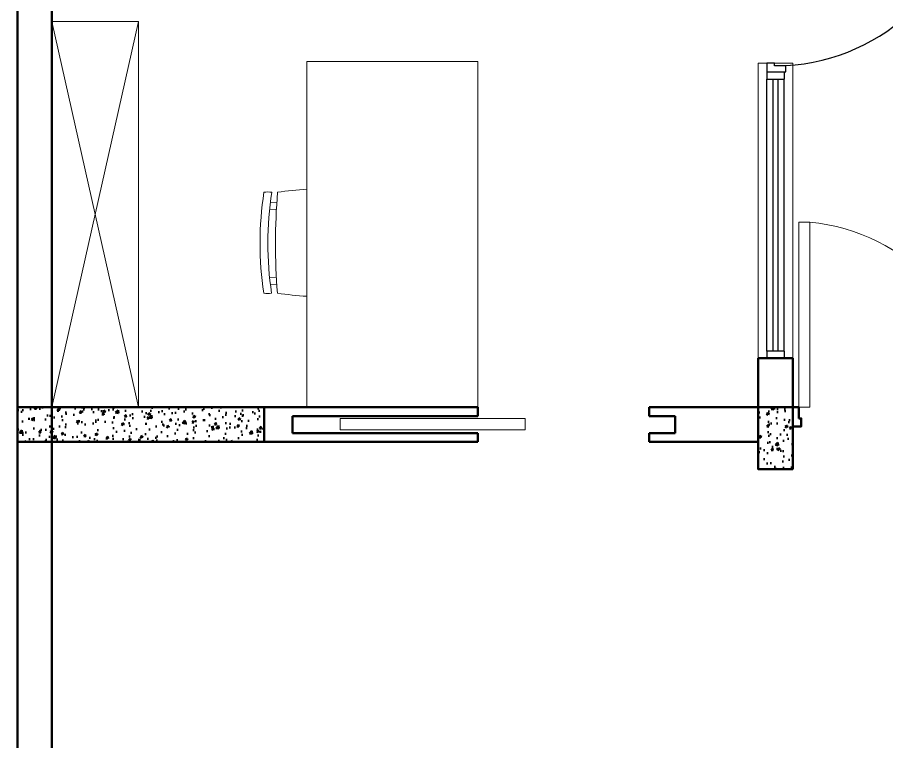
# Model space of a CAD drawing. Header units: inches. Extents: x 4526 to 5467, y 523 to 1441.
# Drawn here: x 4538.2 to 4890.7, y 993.7 to 1287.3 of the extents above; entities that cross this region are included whole.
import ezdxf

# ---------------------------------------------------------------- set-up
doc = ezdxf.new("R2010")
doc.units = ezdxf.units.IN
doc.header["$MEASUREMENT"] = 0
for name, color, linetype, lineweight in [('A-FLOR-PATT', 8, 'Continuous', 50), ('A-FURN', 8, 'Continuous', 20), ('A-GLAZ-FULL', 4, 'Continuous', 30), ('A-WALL-FULL', 7, 'Continuous', 50), ('porta', 170, 'Continuous', 5)]:
    doc.layers.add(name, color=color, linetype=linetype, lineweight=lineweight)

msp = doc.modelspace()

# ---------------------------------------------------------------- hatches: boundary and pattern name
at = {"layer": 'A-FLOR-PATT'}
h = msp.add_hatch(dxfattribs=at)
h.set_pattern_fill('AR-CONC', color=256, scale=0.050063, style=0)
h.set_pattern_definition([(50, (7883.884, 9249.599), (9.120779, -0.7979644), [0.953707, -10.490779]), (355, (7883.884, 9249.599), (-1.764375, 9.56494), [0.762966, -8.392624]), (100.451, (7884.644, 9249.533), (7.356437, 8.766932), [0.810526, -8.915786]), (46.1842, (7883.884, 9252.142), (13.57113, -2.10478), [1.43056, -15.73617]), (96.6356, (7885.015, 9251.967), (11.885256, 12.386957), [1.21579, -13.373679]), (351.184, (7883.884, 9252.142), (11.885275, 12.386936), [1.144449, -12.588935]), (21, (7885.156, 9251.5066), (7.590352, -5.1197566), [0.953707, -10.490779]), (326, (7885.156, 9251.507), (3.094018, 9.221071), [0.762966, -8.392624]), (71.4514, (7885.788, 9251.08), (10.684349, 4.1013344), [0.810526, -8.915786]), (37.5, (7883.884, 9249.5992), (0.1546259, 4.2331103), [0, -8.2908948, 0, -8.5197845, 0, -8.4244138]), (7.5, (7883.884, 9249.599), (3.3452176, 5.0153773), [0, -4.8575488, 0, -8.1001534, 0, -3.2108143]), (327.5, (7881.0485, 9249.5992), (6.7881223, -0.2868002), [0, -3.179024, 0, -9.918555, 0, -13.1611597]), (317.5, (7879.777, 9249.599), (7.4158462, 1.272936), [0, -4.1327313, 0, -6.586938, 0, -9.346331])])
h.paths.add_polyline_path([(4538.19, 1129.23), (4538.19, 1115.21), (4638.32, 1115.21), (4638.32, 1128.8, 0.366815), (4635.18, 1128.23), (4634.79, 1128.55, -0.089578), (4635.59, 1129.23)])
h = msp.add_hatch(dxfattribs=at)
h.set_pattern_fill('AR-CONC', color=256, scale=0.050063, style=0)
h.set_pattern_definition([(50, (7883.3835, 9249.599), (9.120779, -0.7979644), [0.953707, -10.490779]), (355, (7883.3835, 9249.599), (-1.764375, 9.56494), [0.762966, -8.392624]), (100.451, (7884.144, 9249.533), (7.356437, 8.766932), [0.810526, -8.915786]), (46.1842, (7883.384, 9252.142), (13.57113, -2.10478), [1.43056, -15.73617]), (96.6356, (7884.514, 9251.967), (11.885256, 12.386957), [1.21579, -13.373679]), (351.184, (7883.384, 9252.142), (11.885275, 12.386936), [1.144449, -12.588935]), (21, (7884.655, 9251.5066), (7.590352, -5.1197566), [0.953707, -10.490779]), (326, (7884.655, 9251.507), (3.094018, 9.221071), [0.762966, -8.392624]), (71.4514, (7885.288, 9251.08), (10.684349, 4.1013344), [0.810526, -8.915786]), (37.5, (7883.3835, 9249.5992), (0.1546259, 4.2331103), [0, -8.2908948, 0, -8.5197845, 0, -8.4244138]), (7.5, (7883.3835, 9249.599), (3.3452176, 5.0153773), [0, -4.8575488, 0, -8.1001534, 0, -3.2108143]), (327.5, (7880.5478, 9249.5992), (6.7881223, -0.2868002), [0, -3.179024, 0, -9.918555, 0, -13.1611597]), (317.5, (7879.276, 9249.599), (7.4158462, 1.272936), [0, -4.1327313, 0, -6.586938, 0, -9.346331])])
h.paths.add_polyline_path([(4852.59, 1129.23), (4838.57, 1129.23), (4838.57, 1104.2), (4852.59, 1104.2)])

# ---------------------------------------------------------------- linework, layer by layer
at = {"layer": 'A-FURN'}
for p, q in [((4552.21, 1285.68), (4552.21, 1146.83)), ((4552.21, 1285.68), (4587.25, 1285.68)), ((4552.21, 1285.68), (4587.25, 1129.23)), ((4552.21, 1129.23), (4587.25, 1285.68)), ((4587.25, 1285.68), (4587.25, 1129.23)), ((4838.57, 1268.77), (4838.57, 1149.12)), ((4838.57, 1268.77), (4852.59, 1268.77)), ((4852.59, 1149.12), (4852.59, 1268.77)), ((4643.25, 1209.56), (4640.43, 1209.48)), ((4643.4, 1212.42), (4640.77, 1212.33)), ((4640.43, 1182), (4643.22, 1181.92)), ((4640.78, 1179.13), (4643.39, 1179.06)), ((4838.57, 1149.12), (4852.59, 1149.12)), ((4552.21, 1129.23), (4587.25, 1129.23))]:
    msp.add_line(p, q, dxfattribs=at)
msp.add_lwpolyline([(4655.52, 1269.4), (4655.52, 1129.23), (4724.88, 1129.23), (4724.88, 1269.4)], close=True, dxfattribs=at)
for points in [[(4638.13, 1175.5, -0.076111), (4638.18, 1216.44, -3.508425)], [(4641.28, 1175.49, -0.076135), (4641.33, 1216.44, -3.508425)], [(4643.65, 1175.48, -0.040002), (4643.7, 1216.45, -3.508425)]]:
    msp.add_lwpolyline(points, format="xyb", dxfattribs=at)
for centre, radius, start, end in [((4639.74, 1205.74), 10.82, 81.5154, 98.2468), ((4664.06, 1073.16), 144.73, 93.3835, 98.0879), ((4639.72, 1186.2), 10.82, 261.5154, 278.2468), ((4664.32, 1318.82), 144.82, 261.7935, 266.5154)]:
    msp.add_arc(centre, radius, start, end, dxfattribs=at)
at = {"layer": 'A-GLAZ-FULL'}
for p, q in [((4842.08, 1265.27), (4842.08, 1262.35)), ((4842.08, 1265.27), (4849.08, 1265.27)), ((4842.08, 1262.35), (4849.08, 1262.35)), ((4842.08, 1152.04), (4842.08, 1262.35)), ((4844.58, 1262.35), (4844.58, 1152.04)), ((4846.58, 1262.35), (4846.58, 1152.04)), ((4849.08, 1265.27), (4849.08, 1262.35)), ((4849.08, 1152.04), (4849.08, 1262.35)), ((4849.08, 1152.04), (4842.08, 1152.04)), ((4842.08, 1152.04), (4842.08, 1149.12)), ((4842.08, 1149.12), (4849.08, 1149.12)), ((4849.08, 1152.04), (4849.08, 1149.12))]:
    msp.add_line(p, q, dxfattribs=at)
for points in [[(4845.28, 1267.77), (4845.28, 1268.77), (4842.08, 1268.77), (4842.08, 1265.27), (4845.28, 1265.27)], [(4845.28, 1265.27), (4845.28, 1265.27), (4849.79, 1265.27), (4849.79, 1267.77), (4845.28, 1267.77)]]:
    msp.add_lwpolyline(points, dxfattribs=at)
msp.add_arc((4845.48, 1347.6), 79.94, 273.0933, 356.2463, dxfattribs=at)
at = {"layer": 'A-WALL-FULL'}
for p, q in [((4538.19, 1129.23), (4538.19, 1386.61)), ((4552.21, 1115.21), (4552.21, 1372.6)), ((4838.57, 1129.23), (4838.57, 1149.12)), ((4838.57, 1149.12), (4852.59, 1149.12)), ((4852.59, 1149.12), (4852.59, 1129.23)), ((4538.19, 1129.23), (4538.19, 1115.21)), ((4638.32, 1129.23), (4724.88, 1129.23)), ((4724.88, 1125.66), (4724.88, 1129.23)), ((4794.44, 1129.23), (4794.44, 1125.66)), ((4794.44, 1129.23), (4838.57, 1129.23)), ((4649.78, 1125.66), (4649.78, 1118.78)), ((4724.88, 1125.66), (4649.78, 1125.66)), ((4794.44, 1125.66), (4804.98, 1125.66)), ((4804.98, 1118.78), (4804.98, 1125.66)), ((4649.78, 1120.22), (4649.78, 1124.22)), ((4724.88, 1118.78), (4649.78, 1118.78)), ((4724.88, 1115.21), (4724.88, 1118.78)), ((4794.44, 1118.78), (4794.44, 1115.21)), ((4794.44, 1118.78), (4804.98, 1118.78)), ((4538.19, 1115.21), (4552.21, 1115.21)), ((4538.19, 1074.16), (4538.19, 1115.21)), ((4552.21, 1115.21), (4552.21, 1074.16)), ((4724.88, 1115.21), (4638.32, 1115.21)), ((4794.44, 1115.21), (4838.57, 1115.18)), ((4538.19, 1034.11), (4538.19, 1074.16)), ((4552.21, 1074.16), (4552.21, 1034.11)), ((4538.19, 994.06), (4538.19, 1034.11)), ((4552.21, 1034.11), (4552.21, 994.06)), ((4538.19, 954.01), (4538.19, 994.06)), ((4552.21, 994.06), (4552.21, 954.01))]:
    msp.add_line(p, q, dxfattribs=at)
for points in [[(4538.19, 1129.23), (4638.32, 1129.23), (4638.32, 1115.21), (4538.19, 1115.21)], [(4838.57, 1129.23), (4852.59, 1129.23), (4852.59, 1104.2), (4838.57, 1104.2)]]:
    msp.add_lwpolyline(points, close=True, dxfattribs=at)
for points in [[(4852.59, 1124.72), (4852.59, 1129.23), (4855.09, 1129.23), (4855.09, 1124.72)], [(4852.59, 1124.72), (4852.59, 1121.52), (4856.09, 1121.52), (4856.09, 1124.72), (4855.09, 1124.72)]]:
    msp.add_lwpolyline(points, dxfattribs=at)
at = {"layer": 'porta'}
for p, q in [((4744.12, 1124.64), (4669.02, 1124.64)), ((4669.02, 1124.64), (4669.02, 1120.13)), ((4744.12, 1124.64), (4744.12, 1120.13)), ((4744.12, 1120.13), (4669.02, 1120.13))]:
    msp.add_line(p, q, dxfattribs=at)
msp.add_lwpolyline([(4855.09, 1204.32), (4855.09, 1129.23), (4859.6, 1129.23), (4859.6, 1204.32)], close=True, dxfattribs=at)
msp.add_arc((4851.58, 1125.01), 79.72, 3.0339, 84.229, dxfattribs=at)

doc.saveas('drawing.dxf')
